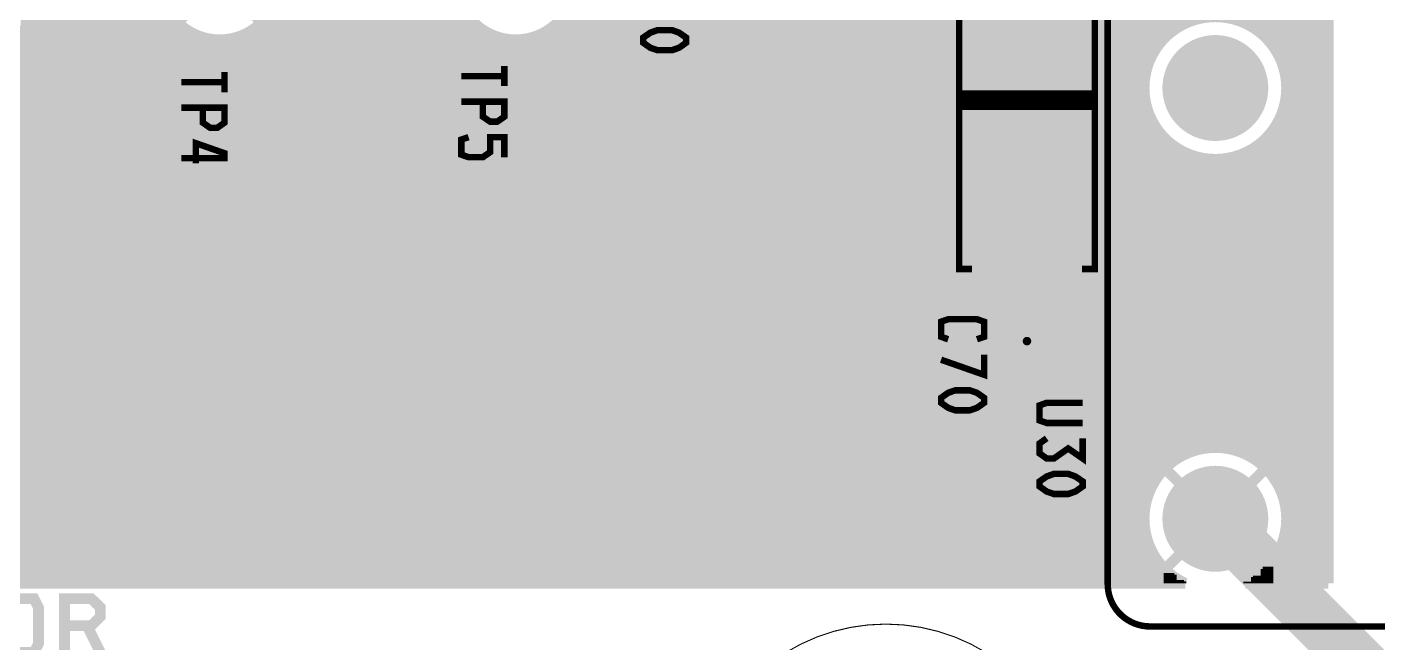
# Model space of a CAD drawing. Extents: x -11 to 221, y -93 to 178.
# Drawn here: x 67.21 to 99.09, y 4.06 to 18.58 of the extents above; entities that cross this region are included whole.
import ezdxf

# ---------------------------------------------------------------- set-up
doc = ezdxf.new("R2010")
doc.units = 0
doc.header["$MEASUREMENT"] = 0
doc.layers.get('0').update_dxf_attribs({"linetype": 'CONTINUOUS'})
for name, color, linetype in [('26-349-0_BOT', 7, 'CONTINUOUS'), ('26-349-0_DRD', 7, 'CONTINUOUS'), ('26-349-0_DRL', 2, 'CONTINUOUS'), ('26-349-0_FAB', 1, 'CONTINUOUS'), ('26-349-0_IN1', 3, 'CONTINUOUS'), ('26-349-0_IN2', 5, 'CONTINUOUS'), ('26-349-0_SMB', 10, 'CONTINUOUS'), ('26-349-0_SMT', 14, 'CONTINUOUS'), ('26-349-0_SPT', 9, 'CONTINUOUS'), ('26-349-0_SST', 12, 'CONTINUOUS'), ('26-349-0_TOP', 11, 'CONTINUOUS'), ('THRUHOLE_TAP', 15, 'CONTINUOUS')]:
    doc.layers.add(name, color=color, linetype=linetype)

# ---------------------------------------------------------------- blocks, each defined once
blk = doc.blocks.new('ROUND_32')
at = {"const_width": 1.24968}
blk.add_lwpolyline([(-0.62484, 0, 1), (0.62484, 0, 1)], format="xyb", close=True, dxfattribs=at)
blk = doc.blocks.new('ROUND_78')
at = {"const_width": 0.29972}
blk.add_lwpolyline([(-0.14986, 0, 1), (0.14986, 0, 1)], format="xyb", close=True, dxfattribs=at)
blk = doc.blocks.new('ROUND_97')
at = {"const_width": 0.65024}
blk.add_lwpolyline([(-0.32512, 0, 1), (0.32512, 0, 1)], format="xyb", close=True, dxfattribs=at)
blk = doc.blocks.new('ROUND_102')
at = {"const_width": 0.10033}
blk.add_lwpolyline([(-0.050164, 0, 1), (0.050164, 0, 1)], format="xyb", close=True, dxfattribs=at)
blk = doc.blocks.new('RECTANGLE_14')
blk.add_solid([(1.12522, 1.14935), (1.12522, -1.14935), (-1.12522, 1.14935), (-1.12522, -1.14935)])
blk = doc.blocks.new('ROUND_88')
at = {"const_width": 0.10033}
blk.add_lwpolyline([(-0.050164, 0, 1), (0.050164, 0, 1)], format="xyb", close=True, dxfattribs=at)

msp = doc.modelspace()

# ---------------------------------------------------------------- linework, layer by layer
at = {"layer": '26-349-0_DRD', "const_width": 0.254}
for points in [[(94.615, 17.78), (94.615, 17.145)], [(95.25, 17.78), (94.615, 17.78)], [(95.25, 16.51), (95.25, 17.78)], [(94.615, 17.145), (95.885, 17.145)], [(95.885, 17.145), (95.885, 16.51)], [(95.885, 16.51), (95.25, 16.51)], [(89.535, 12.446), (89.535, 9.906)], [(92.075, 12.446), (89.535, 12.446)], [(92.075, 12.446), (89.535, 9.906)], [(92.075, 9.906), (89.535, 12.446)], [(89.535, 12.446), (89.535, 9.906)], [(92.075, 12.446), (89.535, 12.446)], [(92.075, 12.446), (89.535, 9.906)], [(92.075, 9.906), (89.535, 12.446)], [(92.075, 9.906), (92.075, 12.446)], [(92.075, 9.906), (92.075, 12.446)], [(89.535, 9.906), (92.075, 9.906)], [(89.535, 9.906), (92.075, 9.906)], [(94.615, 7.62), (94.615, 6.985)], [(95.25, 7.62), (94.615, 7.62)], [(95.25, 6.35), (95.25, 7.62)], [(94.615, 6.985), (95.885, 6.985)], [(95.885, 6.985), (95.885, 6.35)], [(95.885, 6.35), (95.25, 6.35)]]:
    msp.add_lwpolyline(points, dxfattribs=at)
at = {"layer": '26-349-0_FAB', "const_width": 0.254}
for points in [[(69.67982, 6.58368), (69.57568, 6.37032), (68.94068, 6.37032), (68.834, 6.58368), (68.834, 7.4295), (68.94068, 7.64032), (69.57568, 7.64032), (69.67982, 7.4295)], [(70.40118, 6.37032), (70.2945, 6.58368), (70.2945, 7.4295), (70.40118, 7.64032), (71.03618, 7.64032), (71.14032, 7.4295), (71.14032, 6.58368), (71.03618, 6.37032), (70.40118, 6.37032)], [(72.60082, 7.64032), (72.60082, 6.37032), (72.39, 6.58368), (71.96582, 7.4295), (71.755, 7.64032), (71.755, 6.37032)], [(74.06132, 7.64032), (73.2155, 7.64032)], [(73.63968, 6.37032), (73.63968, 7.64032)], [(74.676, 7.00532), (75.311, 7.00532), (75.52182, 7.21868), (75.52182, 7.4295), (75.311, 7.64032), (74.676, 7.64032), (74.676, 6.37032)], [(76.24318, 6.37032), (76.1365, 6.58368), (76.1365, 7.4295), (76.24318, 7.64032), (76.87818, 7.64032), (76.98232, 7.4295), (76.98232, 6.58368), (76.87818, 6.37032), (76.24318, 6.37032)], [(78.33868, 6.37032), (77.597, 6.37032), (77.597, 7.64032)], [(75.20432, 7.00532), (75.52182, 6.37032)], [(66.7385, 3.83032), (66.63182, 4.04368), (66.63182, 4.8895), (66.7385, 5.10032), (67.3735, 5.10032), (67.48018, 4.8895), (67.48018, 4.04368), (67.3735, 3.83032), (66.7385, 3.83032)], [(68.09232, 4.46532), (68.72732, 4.46532), (68.94068, 4.67868), (68.94068, 4.8895), (68.72732, 5.10032), (68.09232, 5.10032), (68.09232, 3.83032)], [(68.62318, 4.46532), (68.94068, 3.83032)]]:
    msp.add_lwpolyline(points, dxfattribs=at)
at = {"layer": '26-349-0_FAB', "const_width": 0.0254}
for points in [[(87.47506, 4.50088, 0.4142136), (82.97418, 0)], [(91.97594, 0, 0.4142136), (87.47506, 4.50088)]]:
    msp.add_lwpolyline(points, format="xyb", dxfattribs=at)
at = {"layer": '26-349-0_IN1', "const_width": 0.254}
for points in [[(87.5792, 41.021), (87.5792, 5.461)], [(87.8078, 41.021), (87.8078, 5.461)], [(88.0364, 41.021), (88.0364, 5.461)], [(88.265, 41.021), (88.265, 5.461)], [(88.4936, 41.021), (88.4936, 5.461)], [(88.7222, 41.021), (88.7222, 5.461)], [(88.9508, 41.021), (88.9508, 5.461)], [(89.1794, 41.021), (89.1794, 5.461)], [(89.408, 41.021), (89.408, 5.461)], [(89.6366, 41.021), (89.6366, 5.461)], [(89.8652, 41.021), (89.8652, 5.461)], [(90.0938, 41.021), (90.0938, 11.34618)], [(91.9226, 41.021), (91.9226, 5.461)], [(92.1512, 41.021), (92.1512, 5.461)], [(92.3798, 41.021), (92.3798, 5.461)], [(92.6084, 41.021), (92.6084, 5.461)], [(92.837, 41.021), (92.837, 5.461)], [(93.0656, 41.021), (93.0656, 5.461)], [(87.3506, 40.8686), (87.3506, 5.461)], [(86.8934, 40.4114), (86.8934, 5.461)], [(87.122, 40.64), (87.122, 5.461)], [(86.6648, 40.1828), (86.6648, 5.461)], [(86.2076, 39.7256), (86.2076, 5.461)], [(86.4362, 39.9542), (86.4362, 5.461)], [(85.979, 39.497), (85.979, 5.461)], [(85.7504, 39.2684), (85.7504, 5.461)], [(85.5218, 39.0398), (85.5218, 5.461)], [(97.6376, 35.00882), (97.6376, 5.461)], [(97.79, 35.19678), (97.79, 5.461)], [(96.9518, 34.85642), (96.9518, 5.461)], [(97.1804, 34.82848), (97.1804, 5.461)], [(97.409, 34.8742), (97.409, 5.461)], [(75.2348, 31.3182), (75.2348, 5.461)], [(75.4634, 31.3182), (75.4634, 5.461)], [(75.692, 31.3182), (75.692, 5.461)], [(75.9206, 31.3182), (75.9206, 5.461)], [(76.1492, 31.3182), (76.1492, 5.461)], [(76.3778, 31.3182), (76.3778, 5.461)], [(82.55, 31.33344), (82.55, 5.461)], [(82.7786, 31.369), (82.7786, 5.461)], [(83.0072, 31.369), (83.0072, 5.461)], [(83.2358, 31.369), (83.2358, 5.461)], [(83.4644, 31.369), (83.4644, 5.461)], [(83.693, 31.369), (83.693, 5.461)], [(93.2942, 30.734), (93.2942, 5.461)], [(93.5228, 30.4165), (93.5228, 5.461)], [(91.694, 28.32608), (91.694, 5.461)], [(76.6064, 27.06624), (76.6064, 5.461)], [(76.835, 26.78938), (76.835, 5.461)], [(77.0636, 26.67762), (77.0636, 5.461)], [(93.7514, 26.543), (93.7514, 17.907)], [(96.7232, 26.49474), (96.7232, 17.95526)], [(93.98, 26.20264), (93.98, 18.24736)], [(96.4946, 26.1747), (96.4946, 18.2753)], [(94.2086, 25.9842), (94.2086, 18.4658)], [(94.4372, 25.8318), (94.4372, 18.61566)], [(96.0374, 25.8191), (96.0374, 18.6309)], [(96.266, 25.96388), (96.266, 18.48358)], [(90.3224, 25.63876), (90.3224, 11.72464)], [(90.551, 25.45842), (90.551, 11.8618)], [(90.7796, 25.3873), (90.7796, 11.90752)], [(91.0082, 25.38984), (91.0082, 11.87704)], [(91.2368, 25.47112), (91.2368, 11.76528)], [(91.4654, 25.67178), (91.4654, 11.49096)], [(81.6356, 24.17572), (81.6356, 5.461)], [(81.8642, 24.16302), (81.8642, 5.461)], [(82.0928, 24.22652), (82.0928, 5.461)], [(82.3214, 24.39162), (82.3214, 5.461)], [(83.9216, 24.19604), (83.9216, 5.461)], [(85.2932, 24.33828), (85.2932, 5.461)], [(67.691, 23.876), (67.691, 5.461)], [(67.9196, 23.876), (67.9196, 5.461)], [(68.1482, 23.876), (68.1482, 5.461)], [(68.3768, 23.876), (68.3768, 5.461)], [(68.6054, 23.876), (68.6054, 5.461)], [(68.834, 23.876), (68.834, 5.461)], [(69.0626, 23.876), (69.0626, 5.461)], [(69.2912, 23.876), (69.2912, 5.461)], [(69.5198, 23.876), (69.5198, 5.461)], [(69.7484, 23.876), (69.7484, 5.461)], [(69.977, 23.876), (69.977, 5.461)], [(70.2056, 23.876), (70.2056, 5.461)], [(73.406, 23.876), (73.406, 5.461)], [(73.6346, 23.876), (73.6346, 5.461)], [(73.8632, 23.876), (73.8632, 5.461)], [(74.0918, 23.876), (74.0918, 5.461)], [(74.3204, 23.876), (74.3204, 5.461)], [(74.549, 23.876), (74.549, 5.461)], [(74.7776, 23.876), (74.7776, 5.461)], [(75.0062, 23.876), (75.0062, 5.461)], [(84.1502, 23.91918), (84.1502, 5.461)], [(84.3788, 23.80742), (84.3788, 5.461)], [(84.836, 23.8252), (84.836, 5.461)], [(85.0646, 23.95982), (85.0646, 5.461)], [(84.6074, 23.77948), (84.6074, 5.461)], [(81.407, 22.31136), (81.407, 5.461)], [(67.4624, 22.06244), (67.4624, 5.461)], [(80.4926, 22.0726), (80.4926, 5.461)], [(80.7212, 22.00656), (80.7212, 5.461)], [(80.9498, 22.01418), (80.9498, 5.461)], [(81.1784, 22.10054), (81.1784, 5.461)], [(67.2338, 21.43506), (67.2338, 5.461)], [(80.264, 19.5326), (80.264, 5.461)], [(73.1774, 19.11604), (73.1774, 5.461)], [(77.2922, 19.18462), (77.2922, 5.461)], [(70.4342, 18.9103), (70.4342, 5.461)], [(72.9488, 18.72488), (72.9488, 5.461)], [(77.5208, 18.7579), (77.5208, 5.461)], [(80.0354, 18.86712), (80.0354, 5.461)], [(70.79488, 18.4912), (50.8, 18.4912)], [(70.6628, 18.61058), (70.6628, 5.461)], [(70.8914, 18.42008), (70.8914, 5.461)], [(77.77988, 18.4912), (72.71512, 18.4912)], [(72.7202, 18.49628), (72.7202, 5.461)], [(77.7494, 18.5166), (77.7494, 5.461)], [(79.5782, 18.4023), (79.5782, 5.461)], [(94.24162, 18.4912), (79.70012, 18.4912)], [(79.8068, 18.58518), (79.8068, 5.461)], [(97.79, 18.4912), (96.25584, 18.4912)], [(71.18604, 18.2626), (50.8, 18.2626)], [(71.12, 18.29054), (71.12, 5.461)], [(71.3486, 18.20672), (71.3486, 5.461)], [(71.5772, 18.16354), (71.5772, 5.461)], [(71.8058, 18.15338), (71.8058, 5.461)], [(72.0344, 18.17878), (72.0344, 5.461)], [(72.263, 18.23974), (72.263, 5.461)], [(78.17104, 18.2626), (72.32142, 18.2626)], [(72.4916, 18.34134), (72.4916, 5.461)], [(77.978, 18.35658), (77.978, 5.461)], [(78.2066, 18.2499), (78.2066, 5.461)], [(78.4352, 18.18386), (78.4352, 5.461)], [(78.6638, 18.15592), (78.6638, 5.461)], [(78.8924, 18.161), (78.8924, 5.461)], [(79.121, 18.20164), (79.121, 5.461)], [(93.9927, 18.2626), (79.30642, 18.2626)], [(79.3496, 18.28038), (79.3496, 5.461)], [(97.79, 18.2626), (96.50476, 18.2626)], [(93.82252, 18.034), (50.8, 18.034)], [(93.70314, 17.8054), (50.8, 17.8054)], [(97.79, 18.034), (96.67748, 18.034)], [(97.79, 17.8054), (96.79686, 17.8054)], [(93.6244, 17.5768), (50.8, 17.5768)], [(97.79, 17.5768), (96.8756, 17.5768)], [(93.58122, 17.3482), (50.8, 17.3482)], [(93.56852, 17.1196), (50.8, 17.1196)], [(97.79, 17.3482), (96.91878, 17.3482)], [(97.79, 17.1196), (96.93148, 17.1196)], [(93.5863, 16.891), (50.8, 16.891)], [(97.79, 16.891), (96.91116, 16.891)], [(93.63964, 16.6624), (50.8, 16.6624)], [(97.79, 16.6624), (96.86036, 16.6624)], [(93.726, 16.4338), (50.8, 16.4338)], [(93.85554, 16.2052), (50.8, 16.2052)], [(93.7514, 16.383), (93.7514, 7.747)], [(97.79, 16.2052), (96.64446, 16.2052)], [(96.7232, 16.33474), (96.7232, 7.79526)], [(97.79, 16.4338), (96.774, 16.4338)], [(94.04096, 15.9766), (50.8, 15.9766)], [(93.98, 16.04264), (93.98, 8.08736)], [(94.2086, 15.8242), (94.2086, 8.3058)], [(97.79, 15.9766), (96.45904, 15.9766)], [(96.4946, 16.0147), (96.4946, 8.1153)], [(94.31274, 15.748), (50.8, 15.748)], [(94.82074, 15.5194), (50.8, 15.5194)], [(94.4372, 15.6718), (94.4372, 8.45566)], [(94.6658, 15.56766), (94.6658, 8.56234)], [(94.8944, 15.50162), (94.8944, 8.62838)], [(95.5802, 15.49654), (95.5802, 8.63346)], [(97.79, 15.5194), (95.67926, 15.5194)], [(95.8088, 15.5575), (95.8088, 8.56996)], [(96.0374, 15.6591), (96.0374, 8.4709)], [(97.79, 15.748), (96.18472, 15.748)], [(96.266, 15.80388), (96.266, 8.32358)], [(97.79, 15.2908), (50.8, 15.2908)], [(95.123, 15.4686), (95.123, 8.6614)], [(95.3516, 15.46606), (95.3516, 8.66394)], [(97.79, 15.0622), (50.8, 15.0622)], [(97.79, 14.8336), (50.8, 14.8336)], [(97.79, 14.605), (50.8, 14.605)], [(97.79, 14.3764), (50.8, 14.3764)], [(97.79, 14.1478), (50.8, 14.1478)], [(97.79, 13.9192), (50.8, 13.9192)], [(97.79, 13.6906), (50.8, 13.6906)], [(97.79, 13.462), (50.8, 13.462)], [(97.79, 13.2334), (50.8, 13.2334)], [(97.79, 13.0048), (50.8, 13.0048)], [(97.79, 12.7762), (50.8, 12.7762)], [(97.79, 12.5476), (50.8, 12.5476)], [(97.79, 12.319), (50.8, 12.319)], [(97.79, 12.0904), (50.8, 12.0904)], [(90.551, 11.8618), (50.8, 11.8618)], [(97.79, 11.8618), (91.059, 11.8618)], [(90.2335, 11.6332), (50.8, 11.6332)], [(90.10904, 11.4046), (50.8, 11.4046)], [(97.79, 11.6332), (91.3765, 11.6332)], [(97.79, 11.4046), (91.49842, 11.4046)], [(90.07348, 11.176), (50.8, 11.176)], [(97.79, 11.176), (91.53652, 11.176)], [(90.10904, 10.9474), (50.8, 10.9474)], [(90.2335, 10.7188), (50.8, 10.7188)], [(90.0938, 11.00328), (90.0938, 5.461)], [(97.79, 10.7188), (91.3765, 10.7188)], [(91.4654, 10.86104), (91.4654, 5.461)], [(97.79, 10.9474), (91.49842, 10.9474)], [(90.551, 10.4902), (50.8, 10.4902)], [(90.3224, 10.62482), (90.3224, 5.461)], [(90.551, 10.4902), (90.551, 5.461)], [(90.7796, 10.44448), (90.7796, 5.461)], [(91.0082, 10.47242), (91.0082, 5.461)], [(97.79, 10.4902), (91.059, 10.4902)], [(91.2368, 10.58418), (91.2368, 5.461)], [(97.79, 10.2616), (50.8, 10.2616)], [(97.79, 10.033), (50.8, 10.033)], [(97.79, 9.8044), (50.8, 9.8044)], [(97.79, 9.5758), (50.8, 9.5758)], [(97.79, 9.3472), (50.8, 9.3472)], [(97.79, 9.1186), (50.8, 9.1186)], [(97.79, 8.89), (50.8, 8.89)], [(95.11792, 8.6614), (50.8, 8.6614)], [(97.79, 8.6614), (95.37954, 8.6614)], [(94.39402, 8.4328), (50.8, 8.4328)], [(94.09176, 8.2042), (50.8, 8.2042)], [(97.79, 8.4328), (96.10344, 8.4328)], [(97.79, 8.2042), (96.40824, 8.2042)], [(93.8911, 7.9756), (50.8, 7.9756)], [(97.79, 7.9756), (96.6089, 7.9756)], [(93.7514, 7.747), (50.8, 7.747)], [(97.79, 7.747), (96.7486, 7.747)], [(93.65488, 7.5184), (50.8, 7.5184)], [(93.59646, 7.2898), (50.8, 7.2898)], [(97.79, 7.5184), (96.84512, 7.5184)], [(97.79, 7.2898), (96.90354, 7.2898)], [(93.57106, 7.0612), (50.8, 7.0612)], [(97.79, 7.0612), (96.92894, 7.0612)], [(93.57614, 6.8326), (50.8, 6.8326)], [(93.6117, 6.604), (50.8, 6.604)], [(97.79, 6.604), (96.8883, 6.604)], [(97.79, 6.8326), (96.92386, 6.8326)], [(93.68282, 6.3754), (50.8, 6.3754)], [(97.79, 6.3754), (96.81718, 6.3754)], [(93.79204, 6.1468), (50.8, 6.1468)], [(93.7514, 6.223), (93.7514, 5.461)], [(97.79, 6.1468), (96.70796, 6.1468)], [(96.7232, 6.17474), (96.7232, 5.461)], [(93.94952, 5.9182), (50.8, 5.9182)], [(94.17812, 5.6896), (50.8, 5.6896)], [(93.98, 5.88264), (93.98, 5.461)], [(94.2086, 5.6642), (94.2086, 5.461)], [(96.266, 5.64388), (96.266, 5.461)], [(97.79, 5.6896), (96.32188, 5.6896)], [(96.4946, 5.8547), (96.4946, 5.461)], [(97.79, 5.9182), (96.55048, 5.9182)], [(94.5388, 5.461), (50.8, 5.461)], [(94.4372, 5.5118), (94.4372, 5.461)], [(97.79, 5.461), (95.9612, 5.461)], [(96.0374, 5.4991), (96.0374, 5.461)]]:
    msp.add_lwpolyline(points, dxfattribs=at)
for points in [[(70.22338, 19.685, 0.4142136), (71.755, 18.15338)], [(71.755, 18.15338, 0.4142136), (73.28662, 19.685)], [(77.20838, 19.685, 0.4142136), (78.74, 18.15338)], [(78.74, 18.15338, 0.4142136), (80.27162, 19.685)], [(95.25, 18.82648, 0.4142136), (93.56852, 17.145)], [(96.93148, 17.145, 0.4142136), (95.25, 18.82648)], [(93.56852, 17.145, 0.4142136), (95.25, 15.46352)], [(95.25, 15.46352, 0.4142136), (96.93148, 17.145)], [(90.805, 11.90752, 0.4142136), (90.07348, 11.176)], [(90.805, 11.90752, 0.4142136), (90.07348, 11.176)], [(91.53652, 11.176, 0.4142136), (90.805, 11.90752)], [(91.53652, 11.176, 0.4142136), (90.805, 11.90752)], [(90.07348, 11.176, 0.4142136), (90.805, 10.44448)], [(90.07348, 11.176, 0.4142136), (90.805, 10.44448)], [(90.805, 10.44448, 0.4142136), (91.53652, 11.176)], [(90.805, 10.44448, 0.4142136), (91.53652, 11.176)], [(95.25, 8.66648, 0.4142136), (93.56852, 6.985)], [(96.93148, 6.985, 0.4142136), (95.25, 8.66648)], [(93.56852, 6.985, 0.2913934), (94.5388, 5.461)], [(95.9612, 5.461, 0.2913935), (96.93148, 6.985)]]:
    msp.add_lwpolyline(points, format="xyb", dxfattribs=at)
at = {"layer": '26-349-0_IN2', "const_width": 0.254}
for points in [[(67.6402, 44.831), (67.6402, 5.461)], [(67.8688, 44.831), (67.8688, 5.461)], [(68.0974, 44.831), (68.0974, 5.461)], [(68.326, 44.831), (68.326, 5.461)], [(68.5546, 44.831), (68.5546, 5.461)], [(68.7832, 44.831), (68.7832, 5.461)], [(69.0118, 44.831), (69.0118, 5.461)], [(69.2404, 44.831), (69.2404, 5.461)], [(69.469, 44.831), (69.469, 5.461)], [(69.6976, 44.831), (69.6976, 5.461)], [(69.9262, 44.831), (69.9262, 5.461)], [(70.1548, 44.831), (70.1548, 5.461)], [(73.3552, 44.831), (73.3552, 5.461)], [(73.5838, 44.831), (73.5838, 5.461)], [(73.8124, 44.831), (73.8124, 5.461)], [(74.041, 44.831), (74.041, 5.461)], [(75.8698, 44.831), (75.8698, 5.461)], [(76.0984, 44.831), (76.0984, 5.461)], [(82.2706, 44.831), (82.2706, 5.461)], [(82.4992, 44.831), (82.4992, 5.461)], [(82.7278, 44.831), (82.7278, 5.461)], [(82.9564, 44.831), (82.9564, 5.461)], [(84.7852, 44.831), (84.7852, 5.461)], [(88.4428, 44.831), (88.4428, 5.461)], [(88.6714, 44.831), (88.6714, 5.461)], [(90.2716, 44.831), (90.2716, 5.461)], [(90.5002, 44.831), (90.5002, 5.461)], [(90.7288, 44.831), (90.7288, 5.461)], [(90.9574, 44.831), (90.9574, 5.461)], [(91.186, 44.831), (91.186, 5.461)], [(91.4146, 44.831), (91.4146, 5.461)], [(91.6432, 44.831), (91.6432, 5.461)], [(91.8718, 44.831), (91.8718, 5.461)], [(92.1004, 44.831), (92.1004, 5.461)], [(92.329, 44.831), (92.329, 5.461)], [(92.5576, 44.831), (92.5576, 5.461)], [(92.7862, 44.831), (92.7862, 5.461)], [(93.0148, 44.831), (93.0148, 5.461)], [(93.2434, 44.831), (93.2434, 5.461)], [(93.472, 44.831), (93.472, 5.461)], [(97.1296, 44.831), (97.1296, 5.461)], [(97.3582, 44.831), (97.3582, 5.461)], [(97.5868, 44.831), (97.5868, 5.461)], [(97.8154, 44.831), (97.8154, 5.461)], [(97.917, 44.831), (97.917, 5.461)], [(86.614, 43.44162), (86.614, 5.461)], [(86.8426, 43.41368), (86.8426, 5.461)], [(76.327, 40.11422), (76.327, 5.461)], [(76.5556, 39.96436), (76.5556, 5.461)], [(76.7842, 39.91102), (76.7842, 5.461)], [(77.0128, 39.9288), (77.0128, 5.461)], [(83.185, 39.47922), (83.185, 5.461)], [(75.6412, 39.19728), (75.6412, 5.461)], [(74.2696, 39.05504), (74.2696, 5.461)], [(74.4982, 38.77818), (74.4982, 5.461)], [(75.4126, 38.81882), (75.4126, 5.461)], [(74.7268, 38.66642), (74.7268, 5.461)], [(74.9554, 38.63848), (74.9554, 5.461)], [(75.184, 38.6842), (75.184, 5.461)], [(88.9, 33.54578), (88.9, 5.461)], [(90.043, 33.38322), (90.043, 5.461)], [(89.1286, 33.2994), (89.1286, 5.461)], [(89.3572, 33.1978), (89.3572, 5.461)], [(89.5858, 33.18002), (89.5858, 5.461)], [(89.8144, 33.23336), (89.8144, 5.461)], [(81.8134, 28.6004), (81.8134, 5.461)], [(82.042, 28.84678), (82.042, 5.461)], [(81.5848, 28.4988), (81.5848, 5.461)], [(88.2142, 26.99258), (88.2142, 5.461)], [(96.901, 26.98496), (96.901, 17.4625)], [(87.0712, 26.95956), (87.0712, 5.461)], [(87.2998, 26.77922), (87.2998, 5.461)], [(87.5284, 26.7081), (87.5284, 5.461)], [(87.757, 26.71064), (87.757, 5.461)], [(87.9856, 26.79192), (87.9856, 5.461)], [(93.7006, 26.65222), (93.7006, 17.79778)], [(96.6724, 26.40838), (96.6724, 18.04162)], [(93.9292, 26.2636), (93.9292, 18.1864)], [(94.1578, 26.02738), (94.1578, 18.42262)], [(96.4438, 26.12136), (96.4438, 18.32864)], [(94.3864, 25.86228), (94.3864, 18.58772)], [(94.615, 25.74798), (94.615, 18.70202)], [(95.9866, 25.7937), (95.9866, 18.6563)], [(96.2152, 25.92832), (96.2152, 18.52168)], [(85.0138, 22.94128), (85.0138, 5.461)], [(85.2424, 22.56282), (85.2424, 5.461)], [(86.1568, 22.52218), (86.1568, 5.461)], [(86.3854, 22.79904), (86.3854, 5.461)], [(81.3562, 22.24786), (81.3562, 5.461)], [(85.471, 22.4282), (85.471, 5.461)], [(85.6996, 22.38248), (85.6996, 5.461)], [(85.9282, 22.41042), (85.9282, 5.461)], [(80.4418, 22.10054), (80.4418, 5.461)], [(80.6704, 22.01418), (80.6704, 5.461)], [(80.899, 22.00656), (80.899, 5.461)], [(81.1276, 22.07514), (81.1276, 5.461)], [(67.4116, 21.81352), (67.4116, 5.461)], [(67.183, 21.3614), (67.183, 5.461)], [(83.4136, 20.64766), (83.4136, 5.461)], [(83.6422, 20.41906), (83.6422, 5.461)], [(83.8708, 20.32508), (83.8708, 5.461)], [(84.0994, 20.30984), (84.0994, 5.461)], [(84.328, 20.3708), (84.328, 5.461)], [(84.5566, 20.53082), (84.5566, 5.461)], [(70.67042, 18.60042), (71.755, 19.685)], [(72.83704, 18.60042), (71.755, 19.685)], [(77.2414, 19.3675), (77.2414, 5.461)], [(70.3834, 19.00174), (70.3834, 5.461)], [(73.1266, 19.00174), (73.1266, 5.461)], [(80.2132, 19.2659), (80.2132, 5.461)], [(77.47, 18.82902), (77.47, 5.461)], [(79.9846, 18.79092), (79.9846, 5.461)], [(70.79488, 18.4912), (50.927, 18.4912)], [(70.612, 18.66392), (70.612, 5.461)], [(70.8406, 18.45564), (70.8406, 5.461)], [(72.6694, 18.45564), (72.6694, 5.461)], [(77.77988, 18.4912), (72.71512, 18.4912)], [(72.898, 18.66392), (72.898, 5.461)], [(77.6986, 18.56232), (77.6986, 5.461)], [(77.9272, 18.38706), (77.9272, 5.461)], [(79.5274, 18.37182), (79.5274, 5.461)], [(94.24162, 18.4912), (79.70012, 18.4912)], [(79.756, 18.53946), (79.756, 5.461)], [(97.917, 18.4912), (96.25584, 18.4912)], [(71.18604, 18.2626), (50.927, 18.2626)], [(71.0692, 18.31594), (71.0692, 5.461)], [(71.2978, 18.22196), (71.2978, 5.461)], [(71.5264, 18.17116), (71.5264, 5.461)], [(71.755, 18.15338), (71.755, 5.461)], [(71.9836, 18.17116), (71.9836, 5.461)], [(72.2122, 18.22196), (72.2122, 5.461)], [(78.17104, 18.2626), (72.32142, 18.2626)], [(72.4408, 18.31594), (72.4408, 5.461)], [(78.1558, 18.26768), (78.1558, 5.461)], [(78.3844, 18.19402), (78.3844, 5.461)], [(78.613, 18.15846), (78.613, 5.461)], [(78.8416, 18.15592), (78.8416, 5.461)], [(79.0702, 18.18894), (79.0702, 5.461)], [(79.2988, 18.25752), (79.2988, 5.461)], [(93.9927, 18.2626), (79.30642, 18.2626)], [(97.917, 18.2626), (96.50476, 18.2626)], [(93.82252, 18.034), (50.927, 18.034)], [(93.70314, 17.8054), (50.927, 17.8054)], [(97.917, 18.034), (96.67748, 18.034)], [(97.917, 17.8054), (96.79686, 17.8054)], [(93.6244, 17.5768), (50.927, 17.5768)], [(97.917, 17.5768), (96.8756, 17.5768)], [(93.58122, 17.3482), (50.927, 17.3482)], [(93.56852, 17.1196), (50.927, 17.1196)], [(97.917, 17.3482), (96.91878, 17.3482)], [(97.917, 17.1196), (96.93148, 17.1196)], [(93.5863, 16.891), (50.927, 16.891)], [(96.901, 16.82496), (96.901, 7.3025)], [(97.917, 16.891), (96.91116, 16.891)], [(93.63964, 16.6624), (50.927, 16.6624)], [(93.7006, 16.49222), (93.7006, 7.63778)], [(97.917, 16.6624), (96.86036, 16.6624)], [(93.726, 16.4338), (50.927, 16.4338)], [(93.85554, 16.2052), (50.927, 16.2052)], [(97.917, 16.2052), (96.64446, 16.2052)], [(96.6724, 16.24838), (96.6724, 7.88162)], [(97.917, 16.4338), (96.774, 16.4338)], [(94.04096, 15.9766), (50.927, 15.9766)], [(93.9292, 16.1036), (93.9292, 8.0264)], [(94.1578, 15.86738), (94.1578, 8.26262)], [(96.4438, 15.96136), (96.4438, 8.16864)], [(97.917, 15.9766), (96.45904, 15.9766)], [(94.31274, 15.748), (50.927, 15.748)], [(94.82074, 15.5194), (50.927, 15.5194)], [(94.3864, 15.70228), (94.3864, 8.42772)], [(94.615, 15.58798), (94.615, 8.54202)], [(94.8436, 15.51178), (94.8436, 8.61568)], [(97.917, 15.5194), (95.67926, 15.5194)], [(95.758, 15.54226), (95.758, 8.58774)], [(95.9866, 15.6337), (95.9866, 8.4963)], [(97.917, 15.748), (96.18472, 15.748)], [(96.2152, 15.76832), (96.2152, 8.36168)], [(97.917, 15.2908), (50.927, 15.2908)], [(95.0722, 15.47368), (95.0722, 8.65632)], [(95.3008, 15.46352), (95.3008, 8.66648)], [(95.5294, 15.48638), (95.5294, 8.64362)], [(97.917, 15.0622), (50.927, 15.0622)], [(97.917, 14.8336), (50.927, 14.8336)], [(97.917, 14.605), (50.927, 14.605)], [(97.917, 14.3764), (50.927, 14.3764)], [(97.917, 14.1478), (50.927, 14.1478)], [(97.917, 13.9192), (50.927, 13.9192)], [(97.917, 13.6906), (50.927, 13.6906)], [(97.917, 13.462), (50.927, 13.462)], [(97.917, 13.2334), (50.927, 13.2334)], [(97.917, 13.0048), (50.927, 13.0048)], [(97.917, 12.7762), (50.927, 12.7762)], [(97.917, 12.5476), (50.927, 12.5476)], [(97.917, 12.319), (50.927, 12.319)], [(97.917, 12.0904), (50.927, 12.0904)], [(97.917, 11.8618), (50.927, 11.8618)], [(97.917, 11.6332), (50.927, 11.6332)], [(97.917, 11.4046), (50.927, 11.4046)], [(97.917, 11.176), (50.927, 11.176)], [(97.917, 10.9474), (50.927, 10.9474)], [(97.917, 10.7188), (50.927, 10.7188)], [(97.917, 10.4902), (50.927, 10.4902)], [(97.917, 10.2616), (50.927, 10.2616)], [(97.917, 10.033), (50.927, 10.033)], [(97.917, 9.8044), (50.927, 9.8044)], [(97.917, 9.5758), (50.927, 9.5758)], [(97.917, 9.3472), (50.927, 9.3472)], [(97.917, 9.1186), (50.927, 9.1186)], [(97.917, 8.89), (50.927, 8.89)], [(95.11792, 8.6614), (50.927, 8.6614)], [(97.917, 8.6614), (95.37954, 8.6614)], [(94.39402, 8.4328), (50.927, 8.4328)], [(94.09176, 8.2042), (50.927, 8.2042)], [(94.06128, 8.17372), (95.25, 6.985)], [(96.43872, 8.17372), (95.25, 6.985)], [(97.917, 8.4328), (96.10344, 8.4328)], [(97.917, 8.2042), (96.40824, 8.2042)], [(93.8911, 7.9756), (50.927, 7.9756)], [(97.917, 7.9756), (96.6089, 7.9756)], [(93.7514, 7.747), (50.927, 7.747)], [(97.917, 7.747), (96.7486, 7.747)], [(93.65488, 7.5184), (50.927, 7.5184)], [(93.59646, 7.2898), (50.927, 7.2898)], [(97.917, 7.5184), (96.84512, 7.5184)], [(97.917, 7.2898), (96.90354, 7.2898)], [(93.57106, 7.0612), (50.927, 7.0612)], [(94.06128, 5.79628), (95.25, 6.985)], [(96.43872, 5.79628), (95.25, 6.985)], [(97.917, 7.0612), (96.92894, 7.0612)], [(93.57614, 6.8326), (50.927, 6.8326)], [(93.6117, 6.604), (50.927, 6.604)], [(97.917, 6.604), (96.8883, 6.604)], [(96.901, 6.66496), (96.901, 5.461)], [(97.917, 6.8326), (96.92386, 6.8326)], [(93.68282, 6.3754), (50.927, 6.3754)], [(93.7006, 6.33222), (93.7006, 5.461)], [(97.917, 6.3754), (96.81718, 6.3754)], [(93.79204, 6.1468), (50.927, 6.1468)], [(93.9292, 5.9436), (93.9292, 5.461)], [(96.6724, 6.08838), (96.6724, 5.461)], [(97.917, 6.1468), (96.70796, 6.1468)], [(93.94952, 5.9182), (50.927, 5.9182)], [(94.17812, 5.6896), (50.927, 5.6896)], [(94.1578, 5.70738), (94.1578, 5.461)], [(97.917, 5.6896), (96.32188, 5.6896)], [(96.4438, 5.80136), (96.4438, 5.461)], [(97.917, 5.9182), (96.55048, 5.9182)], [(94.5388, 5.461), (50.927, 5.461)], [(94.3864, 5.54228), (94.3864, 5.461)], [(97.917, 5.461), (95.9612, 5.461)], [(96.2152, 5.60832), (96.2152, 5.461)]]:
    msp.add_lwpolyline(points, dxfattribs=at)
for points in [[(70.22338, 19.685, 0.4142136), (71.755, 18.15338)], [(71.755, 18.15338, 0.4142136), (73.28662, 19.685)], [(77.20838, 19.685, 0.4142136), (78.74, 18.15338)], [(78.74, 18.15338, 0.4142136), (80.27162, 19.685)], [(95.25, 18.82648, 0.4142136), (93.56852, 17.145)], [(96.93148, 17.145, 0.4142136), (95.25, 18.82648)], [(93.56852, 17.145, 0.4142136), (95.25, 15.46352)], [(95.25, 15.46352, 0.4142136), (96.93148, 17.145)], [(95.25, 8.66648, 0.4142136), (93.56852, 6.985)], [(96.93148, 6.985, 0.4142136), (95.25, 8.66648)], [(93.56852, 6.985, 0.2913934), (94.5388, 5.461)], [(95.9612, 5.461, 0.2913935), (96.93148, 6.985)]]:
    msp.add_lwpolyline(points, format="xyb", dxfattribs=at)
at = {"layer": '26-349-0_SST'}
for points, const_width in [([(92.71, 28.84424), (92.71, 5.44576)], 0.1524), ([(87.3887, 18.72488), (87.19058, 18.65376), (87.19058, 18.23974), (87.3887, 18.17116), (87.7824, 18.17116), (87.98052, 18.30832), (87.98052, 18.72488), (88.37676, 18.72488), (88.37676, 18.17116)], 0.2032), ([(89.50452, 18.87474), (89.2048, 18.87474), (89.2048, 12.87526), (89.50452, 12.87526)], 0.1524), ([(92.10548, 18.87474), (92.4052, 18.87474), (92.4052, 12.87526), (92.10548, 12.87526)], 0.1524), ([(81.74736, 18.33372), (81.91754, 18.45056), (82.08772, 18.51152), (82.42554, 18.51152), (82.59572, 18.45056), (82.76336, 18.33372), (82.76336, 18.21434), (82.59572, 18.09496), (82.42554, 18.03654), (82.08772, 18.03654), (81.91754, 18.09496), (81.74736, 18.21434), (81.74736, 18.33372)], 0.1524), ([(71.86676, 17.04594), (71.86676, 17.52092)], 0.1524), ([(78.4733, 17.19072), (78.4733, 17.66316)], 0.1524), ([(87.19058, 17.69618), (88.37676, 17.69618)], 0.2032), ([(87.7824, 17.14246), (87.7824, 17.69618)], 0.2032), ([(70.85076, 17.2847), (71.86676, 17.2847)], 0.1524), ([(77.4573, 17.42694), (78.4733, 17.42694)], 0.1524), ([(87.19058, 17.14246), (88.37676, 17.14246)], 0.2032), ([(77.9653, 16.82496), (77.9653, 16.46936), (78.13548, 16.35252), (78.30566, 16.35252), (78.4733, 16.46936), (78.4733, 16.82496), (77.4573, 16.82496)], 0.1524), ([(89.2175, 17.018), (89.2175, 16.7005)], 0.1524), ([(92.3925, 17.018), (89.2175, 17.018)], 0.1524), ([(92.3925, 16.93926), (89.2175, 16.93926)], 0.1524), ([(89.3191, 17.018), (89.3191, 16.7005)], 0.1524), ([(89.45626, 17.018), (89.45626, 16.7005)], 0.1524), ([(89.59342, 17.018), (89.59342, 16.7005)], 0.1524), ([(89.73058, 17.018), (89.73058, 16.7005)], 0.1524), ([(89.86774, 17.018), (89.86774, 16.7005)], 0.1524), ([(90.0049, 17.018), (90.0049, 16.7005)], 0.1524), ([(90.14206, 17.018), (90.14206, 16.7005)], 0.1524), ([(90.27922, 17.018), (90.27922, 16.7005)], 0.1524), ([(90.41638, 17.018), (90.41638, 16.7005)], 0.1524), ([(90.55354, 17.018), (90.55354, 16.7005)], 0.1524), ([(90.6907, 17.018), (90.6907, 16.7005)], 0.1524), ([(90.82786, 17.018), (90.82786, 16.7005)], 0.1524), ([(90.96502, 17.018), (90.96502, 16.7005)], 0.1524), ([(91.10218, 17.018), (91.10218, 16.7005)], 0.1524), ([(91.23934, 17.018), (91.23934, 16.7005)], 0.1524), ([(91.3765, 17.018), (91.3765, 16.7005)], 0.1524), ([(91.51366, 17.018), (91.51366, 16.7005)], 0.1524), ([(91.65082, 17.018), (91.65082, 16.7005)], 0.1524), ([(91.78798, 17.018), (91.78798, 16.7005)], 0.1524), ([(91.92514, 17.018), (91.92514, 16.7005)], 0.1524), ([(92.0623, 17.018), (92.0623, 16.7005)], 0.1524), ([(92.19946, 17.018), (92.19946, 16.7005)], 0.1524), ([(92.33662, 17.018), (92.33662, 16.7005)], 0.1524), ([(92.3925, 17.018), (92.3925, 16.7005)], 0.1524), ([(71.35876, 16.68272), (71.35876, 16.32712), (71.52894, 16.20774), (71.69912, 16.20774), (71.86676, 16.32712), (71.86676, 16.68272), (70.85076, 16.68272)], 0.1524), ([(88.37676, 16.11376), (87.98052, 16.11376), (87.19058, 16.39062), (87.98052, 16.66748), (88.37676, 16.66748)], 0.2032), ([(92.3925, 16.8021), (89.2175, 16.8021)], 0.1524), ([(92.3925, 16.7005), (89.2175, 16.7005)], 0.1524), ([(71.19112, 15.36954), (71.19112, 15.84452), (71.86676, 15.6083), (71.86676, 15.48892), (70.85076, 15.48892)], 0.1524), ([(77.62748, 15.98676), (77.4573, 15.92834), (77.4573, 15.57274), (77.62748, 15.51432), (77.9653, 15.51432), (78.13548, 15.63116), (78.13548, 15.98676), (78.4733, 15.98676), (78.4733, 15.51432)], 0.1524), ([(88.94572, 11.21918), (88.77808, 11.2776), (88.77808, 11.6332), (88.94572, 11.69162), (89.6239, 11.69162), (89.79408, 11.6332), (89.79408, 11.2776), (89.6239, 11.21918)], 0.1524), ([(88.77808, 10.73658), (89.79408, 10.38098), (89.79408, 10.85342)], 0.1524), ([(88.77808, 9.83742), (88.94572, 9.9568), (89.1159, 10.01522), (89.45372, 10.01522), (89.6239, 9.9568), (89.79408, 9.83742), (89.79408, 9.72058), (89.6239, 9.6012), (89.45372, 9.54278), (89.1159, 9.54278), (88.94572, 9.6012), (88.77808, 9.72058), (88.77808, 9.83742)], 0.1524), ([(92.11818, 9.2456), (91.26982, 9.2456), (91.10218, 9.30402), (91.10218, 9.65962), (91.26982, 9.72058), (92.11818, 9.72058)], 0.1524), ([(91.26982, 8.88238), (91.10218, 8.763), (91.10218, 8.52678), (91.26982, 8.4074), (91.44, 8.4074), (91.77782, 8.64362), (92.11818, 8.4074), (92.11818, 8.88238)], 0.1524), ([(91.10218, 7.86638), (91.26982, 7.98322), (91.44, 8.04418), (91.77782, 8.04418), (91.948, 7.98322), (92.11818, 7.86638), (92.11818, 7.747), (91.948, 7.62762), (91.77782, 7.5692), (91.44, 7.5692), (91.26982, 7.62762), (91.10218, 7.747), (91.10218, 7.86638)], 0.1524), ([(93.71076, 4.445), (142.50924, 4.445)], 0.1524)]:
    msp.add_lwpolyline(points, dxfattribs=dict(at, const_width=const_width))
for points, const_width in [([(70.35292, 19.685, 0.4142136), (71.755, 18.28292)], 0.254), ([(71.755, 18.28292, 0.4142136), (73.15708, 19.685)], 0.254), ([(77.33792, 19.685, 0.4142136), (78.74, 18.28292)], 0.254), ([(78.74, 18.28292, 0.4142136), (80.14208, 19.685)], 0.254), ([(92.71, 5.44576, 0.4142136), (93.71076, 4.445)], 0.1524)]:
    msp.add_lwpolyline(points, format="xyb", dxfattribs=dict(at, const_width=const_width))
at = {"layer": '26-349-0_TOP', "const_width": 1.27}
for points in [[(102.87, 32.385), (97.79, 27.305), (95.25, 27.305), (90.805, 22.86), (90.805, 18.32356)], [(90.805, 11.176), (90.805, 13.4239)], [(90.805, 13.4239), (90.805, 11.176)], [(95.25, 6.985), (100.965, 1.27), (108.39958, 1.27)]]:
    msp.add_lwpolyline(points, dxfattribs=at)

# ---------------------------------------------------------------- block references
at = {"layer": '26-349-0_BOT'}
for name, p in [('ROUND_32', (95.25, 17.145)), ('ROUND_78', (90.805, 11.176)), ('ROUND_32', (95.25, 6.985))]:
    msp.add_blockref(name, p, dxfattribs=at)
at = {"layer": '26-349-0_DRL'}
for name, p in [('ROUND_97', (95.25, 17.145)), ('ROUND_102', (90.805, 11.176)), ('ROUND_97', (95.25, 6.985))]:
    msp.add_blockref(name, p, dxfattribs=at)
at = {"layer": '26-349-0_IN1'}
for name, p in [('ROUND_32', (95.25, 17.145)), ('ROUND_78', (90.805, 11.176)), ('ROUND_32', (95.25, 6.985))]:
    msp.add_blockref(name, p, dxfattribs=at)
at = {"layer": '26-349-0_IN2'}
for name, p in [('ROUND_32', (95.25, 17.145)), ('ROUND_78', (90.805, 11.176)), ('ROUND_32', (95.25, 6.985))]:
    msp.add_blockref(name, p, dxfattribs=at)
at = {"layer": '26-349-0_SMB'}
for p in [(95.25, 17.145), (95.25, 6.985)]:
    msp.add_blockref('ROUND_32', p, dxfattribs=at)
at = {"layer": '26-349-0_SMT'}
for name, p in [('RECTANGLE_14', (90.805, 18.32356)), ('ROUND_32', (95.25, 17.145)), ('RECTANGLE_14', (90.805, 13.4239)), ('ROUND_32', (95.25, 6.985))]:
    msp.add_blockref(name, p, dxfattribs=at)
at = {"layer": '26-349-0_SPT'}
for p in [(90.805, 18.32356), (90.805, 13.4239)]:
    msp.add_blockref('RECTANGLE_14', p, dxfattribs=at)
at = {"layer": '26-349-0_TOP'}
for name, p in [('RECTANGLE_14', (90.805, 18.32356)), ('ROUND_32', (95.25, 17.145)), ('RECTANGLE_14', (90.805, 13.4239)), ('ROUND_78', (90.805, 11.176)), ('ROUND_32', (95.25, 6.985))]:
    msp.add_blockref(name, p, dxfattribs=at)
at = {"layer": 'THRUHOLE_TAP'}
for name, p in [('ROUND_97', (95.25, 17.145)), ('ROUND_88', (90.805, 11.176)), ('ROUND_97', (95.25, 6.985))]:
    msp.add_blockref(name, p, dxfattribs=at)

doc.saveas('drawing.dxf')
